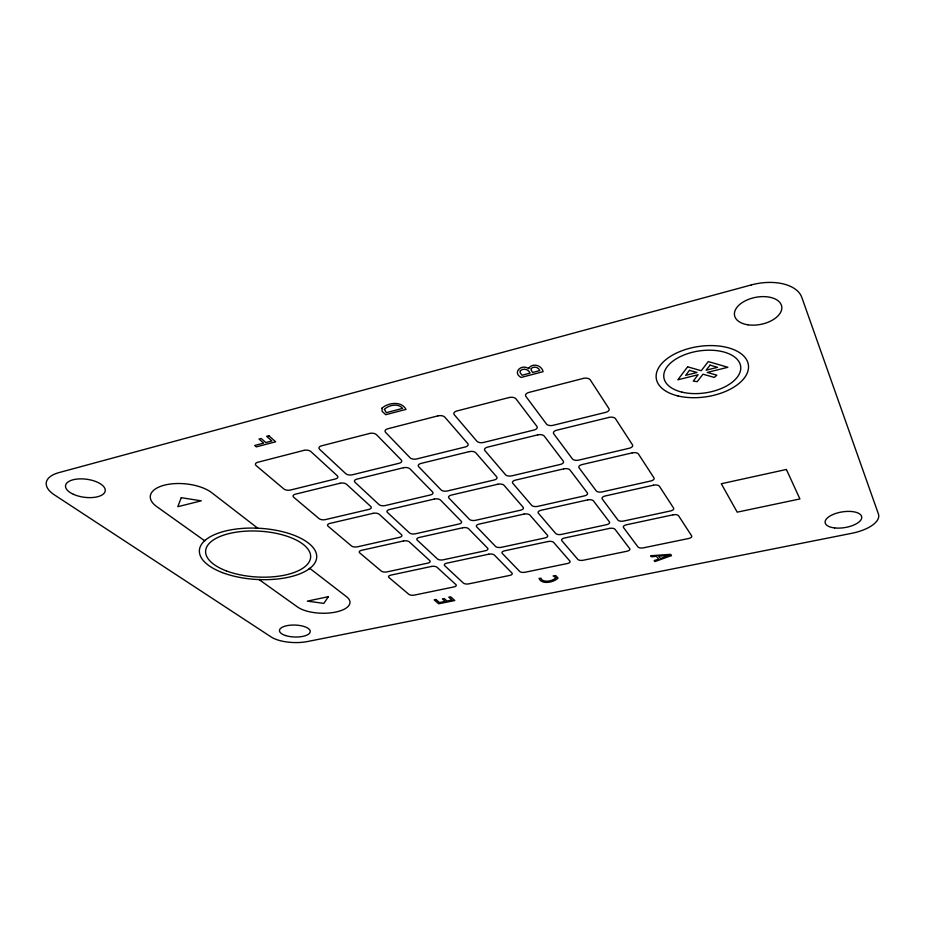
<?xml version="1.0" encoding="UTF-8"?>
<svg xmlns="http://www.w3.org/2000/svg" width="925" height="925" viewBox="0 0 925 925"><rect width="100%" height="100%" fill="white"/><g stroke="black" fill="none" stroke-linecap="round" stroke-linejoin="round"><path stroke-width="1.39" d="M205.315 540.177L204.714 540.801L156.741 506.599A33.716 15.609 5.4 0 1 164.627 485.105A33.716 15.609 5.4 0 1 211.79 492.736L257.774 528.221L256.132 528.117M309.066 568.898L309.736 568.332L346.528 596.718A28.212 11.551 1.6 0 1 335.775 612.049A28.212 11.551 1.6 0 1 297.538 606.997L259.023 579.536L260.549 579.617M555.786 577.605L555.786 578.079C552.225 581.004 544.675 582.866 541.125 579.166L541.148 578.264L539.032 578.403C541.495 585.028 554.144 582.403 558.029 578.021L555.728 575.581L553.138 575.917L555.786 577.605M384.407 409.393L386.303 412.677L402.606 408.387C398.34 402.953 388.592 405.034 384.407 409.393M528.996 367.826L528.765 368.751C521.839 363.433 511.895 372.405 521.099 377.458L543.091 371.688C541.888 365.421 533.089 362.739 528.996 367.826M381.967 408.179L382.198 411.428L385.737 414.701L406.006 409.393C401.519 400.756 388.118 402.572 381.967 408.179M181.265 497.685L177.785 506.703L201.28 500.83L181.265 497.685M531.262 368.508L531.112 370.081L532.603 372.463L539.784 370.578C538.616 367.167 533.783 365.918 531.262 368.508M520.289 370.775L520.081 372.544L522.012 375.249L530.106 373.122C528.557 369.306 523.261 367.78 520.289 370.775M328.398 596.683L323.842 603.378L307.331 601.134L328.398 596.683M687.622 366.82L677.84 379.805L698.144 374.729L693.241 381.077L697.184 381.678L703 374.209L714.285 377.423L716.84 375.192L707.243 372.44L727.871 367.283L708.296 361.583L701.231 370.728L687.622 366.82M689.46 370.347L685.668 375.342L696.987 372.498L689.46 370.347M710.053 365.144L706.122 370.197L717.569 367.329L710.053 365.144M671.469 555.578L654.9 561.602L654.16 560.585L658.6 559.186L656.496 556.295L651.385 556.815L650.61 555.752L670.59 554.329L671.469 555.578M668.925 555.428L660.427 558.561L658.669 556.122L668.925 555.428M751.297 284.935L59.003 472.594A35.081 15.933 7.6 0 0 54.344 494.84L271.141 636.955A26.906 10.429 1.9 0 0 307.62 641.511L851.752 533.309A32.375 13.863 -9 0 0 878.415 513.988L801.813 297.411A42.226 24.235 -11.2 0 0 751.297 284.935M268.84 435.721L266.631 436.299L271.881 440.959L265.81 442.555L261.174 438.473L259 439.051L263.648 443.121L254.687 445.48L256.306 446.879L275.673 441.792L268.84 435.721M304.001 450.359L257.717 462.28A4.983 2.474 4.2 0 0 256.156 465.61L283.871 488.967A4.81 2.324 3.3 0 0 290.45 490.042L335.405 478.965A4.856 2.393 2.3 0 0 337.267 475.762L310.881 451.562A5.03 2.555 3.2 0 0 304.001 450.359M369.618 433.455L321.484 445.85A5.053 2.59 2.7 0 0 319.599 449.319L345.765 473.669A4.868 2.428 1.9 0 0 352.367 474.791L399.045 463.286A4.926 2.498 0.7 0 0 401.23 459.945L376.521 434.715A5.099 2.671 1.5 0 0 369.618 433.455M437.941 415.857L387.818 428.772A5.122 2.706 1.1 0 0 385.598 432.38L410.064 457.759A4.949 2.532 0.3 0 0 416.678 458.939L465.206 446.983A5.007 2.602 -1 0 0 467.726 443.503L444.856 417.175A5.192 2.787 -0.3 0 0 437.941 415.857M509.108 397.53L456.881 410.978A5.215 2.821 -0.9 0 0 454.302 414.747L476.918 441.237A5.041 2.636 -1.5 0 0 483.532 442.462L534.014 430.021A5.122 2.706 -3 0 0 536.905 426.402L516.034 398.906A5.296 2.902 -2.5 0 0 509.108 397.53M583.328 378.417L528.857 392.443A5.33 2.937 -3.1 0 0 525.886 396.386L546.467 424.043A5.145 2.74 -3.6 0 0 553.092 425.327L605.644 412.365A5.249 2.81 -5.2 0 0 608.928 408.596L590.254 379.863A5.434 3.018 -4.9 0 0 583.328 378.417M340.088 483.243L295.341 494.193A4.741 2.266 3 0 0 293.699 497.245L319.09 518.648A4.59 2.139 2.2 0 0 325.322 519.63L368.821 509.421A4.637 2.197 1.3 0 0 370.74 506.472L346.609 484.33A4.787 2.336 2 0 0 340.088 483.243M403.439 467.738L356.969 479.104A4.81 2.37 1.6 0 0 355.027 482.283L378.961 504.541A4.648 2.22 0.9 0 0 385.216 505.57L430.322 494.979A4.706 2.289 -0.2 0 0 432.542 491.915L409.972 468.871A4.868 2.44 0.5 0 0 403.439 467.738M469.276 451.62L420.979 463.437A4.879 2.463 0 0 0 418.724 466.743L441.063 489.915A4.729 2.312 -0.6 0 0 447.33 490.978L494.135 479.994A4.787 2.382 -1.8 0 0 496.667 476.814L475.808 452.811A4.949 2.544 -1.3 0 0 469.276 451.62M537.726 434.866L487.51 447.157A4.972 2.567 -1.8 0 0 484.908 450.591L505.524 474.733A4.81 2.405 -2.3 0 0 511.791 475.843L560.388 464.431A4.891 2.463 -3.6 0 0 563.267 461.124L544.27 436.103A5.053 2.636 -3.2 0 0 537.726 434.866M608.962 417.418L556.7 430.217A5.088 2.671 -3.7 0 0 553.728 433.802L572.459 458.962A4.926 2.486 -4.1 0 0 578.738 460.118L629.231 448.267A5.018 2.555 -5.5 0 0 632.469 444.821L615.507 418.724A5.18 2.74 -5.3 0 0 608.962 417.418M373.11 513.329L329.82 523.434A4.532 2.093 2 0 0 328.097 526.244L351.442 545.923A4.394 1.977 1.3 0 0 357.385 546.825L399.496 537.367A4.428 2.023 0.4 0 0 401.473 534.662L379.308 514.335A4.579 2.151 1 0 0 373.11 513.329M434.334 499.049L389.448 509.525A4.59 2.174 0.7 0 0 387.448 512.438L409.417 532.869A4.452 2.047 0.1 0 0 415.371 533.806L458.985 524.024A4.509 2.104 -0.9 0 0 461.228 521.214L440.531 500.09A4.648 2.243 -0.4 0 0 434.334 499.049M497.847 484.226L451.273 495.095A4.671 2.255 -0.8 0 0 448.983 498.124L469.461 519.364A4.521 2.127 -1.3 0 0 475.415 520.336L520.602 510.195A4.59 2.185 -2.4 0 0 523.134 507.282L504.056 485.313A4.729 2.324 -2 0 0 497.847 484.226M563.776 468.848L515.422 480.121A4.764 2.347 -2.4 0 0 512.82 483.278L531.678 505.362A4.613 2.197 -2.8 0 0 537.645 506.38L584.484 495.869A4.683 2.255 -4 0 0 587.329 492.84L569.985 469.969A4.833 2.405 -3.7 0 0 563.776 468.848M632.261 452.857L582.022 464.581A4.868 2.428 -4.2 0 0 579.085 467.853L596.186 490.84A4.718 2.278 -4.4 0 0 602.152 491.903L650.749 481A4.798 2.324 -5.7 0 0 653.94 477.843L638.47 454.048A4.949 2.486 -5.5 0 0 632.261 452.857M403.45 540.975L361.513 550.329A4.336 1.931 1.1 0 0 359.744 552.919L381.285 571.072A4.209 1.827 0.6 0 0 386.951 571.904L427.766 563.128A4.255 1.873 -0.3 0 0 429.767 560.631L409.347 541.888A4.382 1.989 0.2 0 0 403.45 540.975M462.673 527.77L419.256 537.448A4.405 2 -0.1 0 0 417.221 540.131L437.467 558.966A4.267 1.896 -0.6 0 0 443.144 559.822L485.347 550.757A4.324 1.942 -1.5 0 0 487.602 548.155L468.57 528.718A4.452 2.058 -1.1 0 0 462.673 527.77M524.012 514.092L479.034 524.117A4.475 2.081 -1.5 0 0 476.733 526.903L495.569 546.444A4.348 1.954 -1.9 0 0 501.246 547.334L544.918 537.957A4.405 2 -2.8 0 0 547.45 535.263L529.909 515.075A4.532 2.127 -2.5 0 0 524.012 514.092M587.583 499.905L540.963 510.299A4.556 2.151 -2.9 0 0 538.373 513.19L555.694 533.482A4.428 2.023 -3.2 0 0 561.371 534.419L606.58 524.695A4.498 2.07 -4.3 0 0 609.402 521.908L593.48 500.934A4.637 2.197 -4.1 0 0 587.583 499.905M653.513 485.197L605.158 495.985A4.66 2.22 -4.5 0 0 602.256 498.991L617.946 520.07A4.521 2.081 -4.7 0 0 623.623 521.041L670.452 510.97A4.602 2.127 -5.8 0 0 673.585 508.079L659.421 486.272A4.741 2.266 -5.7 0 0 653.513 485.197M786.389 469.472L721.292 483.74L737.213 512.161L799.917 498.945L786.389 469.472M431.42 566.458L390.766 575.142A4.163 1.792 0.4 0 0 388.951 577.535L408.885 594.347A4.047 1.688 -0.1 0 0 414.296 595.11L453.897 586.936A4.093 1.734 -0.8 0 0 455.921 584.612L437.039 567.291A4.209 1.838 -0.4 0 0 431.42 566.458M488.747 554.202L446.729 563.186A4.232 1.85 -0.7 0 0 444.671 565.661L463.379 583.074A4.105 1.746 -1.1 0 0 468.802 583.86L509.687 575.431A4.163 1.792 -2 0 0 511.953 573.026L494.378 555.069A4.278 1.896 -1.6 0 0 488.747 554.202M548.051 541.53L504.587 550.814A4.301 1.919 -2 0 0 502.275 553.393L519.665 571.43A4.174 1.804 -2.3 0 0 525.088 572.251L567.337 563.533A4.232 1.85 -3.2 0 0 569.846 561.047L553.682 542.432A4.359 1.966 -3 0 0 548.051 541.53M609.436 528.418L564.435 538.026A4.382 1.977 -3.3 0 0 561.857 540.697L577.824 559.394A4.255 1.862 -3.6 0 0 583.247 560.249L626.93 551.242A4.324 1.908 -4.5 0 0 629.717 548.664L615.056 529.354A4.452 2.023 -4.4 0 0 609.436 528.418M672.995 514.832L626.387 524.787A4.475 2.035 -4.8 0 0 623.519 527.551L637.961 546.952A4.348 1.919 -4.9 0 0 643.384 547.843L688.57 538.523A4.428 1.954 -5.9 0 0 691.634 535.852L678.615 515.815A4.556 2.081 -5.8 0 0 672.995 514.832M435.953 599.481L434.126 599.851L438.67 603.782L454.799 600.522L450.614 596.787L448.775 597.168L451.978 600.013L447.018 601.019L444.197 598.533L442.358 598.903L445.191 601.389L439.479 602.545L435.953 599.481M73.41 494.308A20.003 9.088 7.5 0 0 105.103 491.441A20.003 9.088 7.5 0 0 77.665 479.011A20.003 9.088 7.5 0 0 73.41 494.308M285.524 635.533A15.401 5.978 1.9 0 0 310.129 632.237A15.401 5.978 1.9 0 0 288.924 625.346A15.401 5.978 1.9 0 0 285.524 635.533M834.685 527.932A18.5 7.943 -9 0 0 861.742 517.202A18.5 7.943 -9 0 0 833.864 514.138A18.5 7.943 -9 0 0 834.685 527.932M747.874 324.791A24.027 13.771 -11.1 0 0 781.764 306.742A24.027 13.771 -11.1 0 0 744.671 301.145A24.027 13.771 -11.1 0 0 747.874 324.791M222.324 572.575A58.761 25.634 3.3 0 0 316.234 559.903A58.761 25.634 3.3 0 0 235.609 529.112A58.761 25.634 3.3 0 0 222.324 572.575M226.301 570.875A52.609 22.952 3.3 0 0 310.245 559.382A52.609 22.952 3.3 0 0 237.841 531.933A52.609 22.952 3.3 0 0 226.301 570.875M682.13 392.177A38.804 21.194 -8.4 0 0 740.752 368.52A38.804 21.194 -8.4 0 0 683.887 355.027A38.804 21.194 -8.4 0 0 682.13 392.177M677.967 395.935A46.562 25.438 -8.4 0 0 748.51 367.722A46.562 25.438 -8.4 0 0 680.476 351.315A46.562 25.438 -8.4 0 0 677.967 395.935"/></g></svg>
